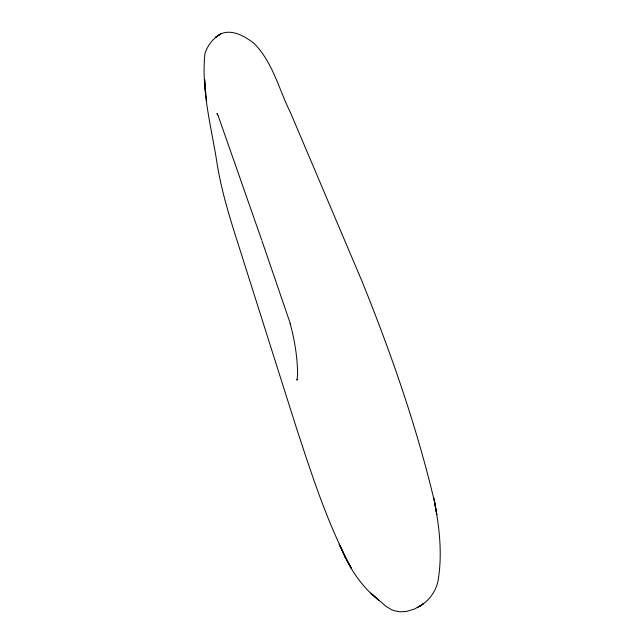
<?xml version="1.0" encoding="UTF-8"?>
<svg xmlns="http://www.w3.org/2000/svg" width="644" height="644" viewBox="0 0 644 644"><rect width="100%" height="100%" fill="white"/><g stroke="black" fill="none" stroke-linecap="round" stroke-linejoin="round"><path stroke-width="0.97" d="M297.359 379.509L296.876 380.226L297.617 375.001C297.52 357.629 294.719 340.314 290.146 323.578M420.258 605.859C429.492 600.248 436.262 590.862 438.153 580.172C442.452 554.251 439.458 527.589 434.555 502.006C416.708 426.449 390.948 352.823 361.848 280.889L290.484 112.62C278.965 89.556 272.726 62.066 254.034 43.381C244.937 36.418 232.452 28.924 220.836 33.818C213.212 38.044 207.545 45.45 204.913 53.71C201.121 90.249 211.312 126.627 216.915 162.53C221.319 190.64 229.771 217.849 238.441 244.881L296.763 429.001C312.324 476.351 327.74 524.2 351.334 568.25L344.79 556.311L339.227 544.172L345.442 557.519L344.79 556.311C352.743 573.224 364.037 588.616 378.761 600.24L370.92 593.196L385.869 606.246L391.568 609.747L394.45 610.81L400.294 611.792L406.259 611.502L414.414 609.055L420.258 605.859L417.312 607.614M217.632 114.012L216.859 113.561L217.954 115.429M218.139 115.654L261.689 240.043M262.019 240.977L290.372 323.795M433.806 497.691L436.793 514.653L434.555 502.006M205.227 87.198L206.458 100.834M204.671 79.727L205.138 86.264M204.671 79.784L205.09 85.708M205.227 87.681L205.573 92.615L205.203 87.173M216.593 36.628L215.635 37.344L220.836 33.818L216.593 36.628M423.325 603.734L420.13 605.94L423.325 603.734"/></g></svg>
